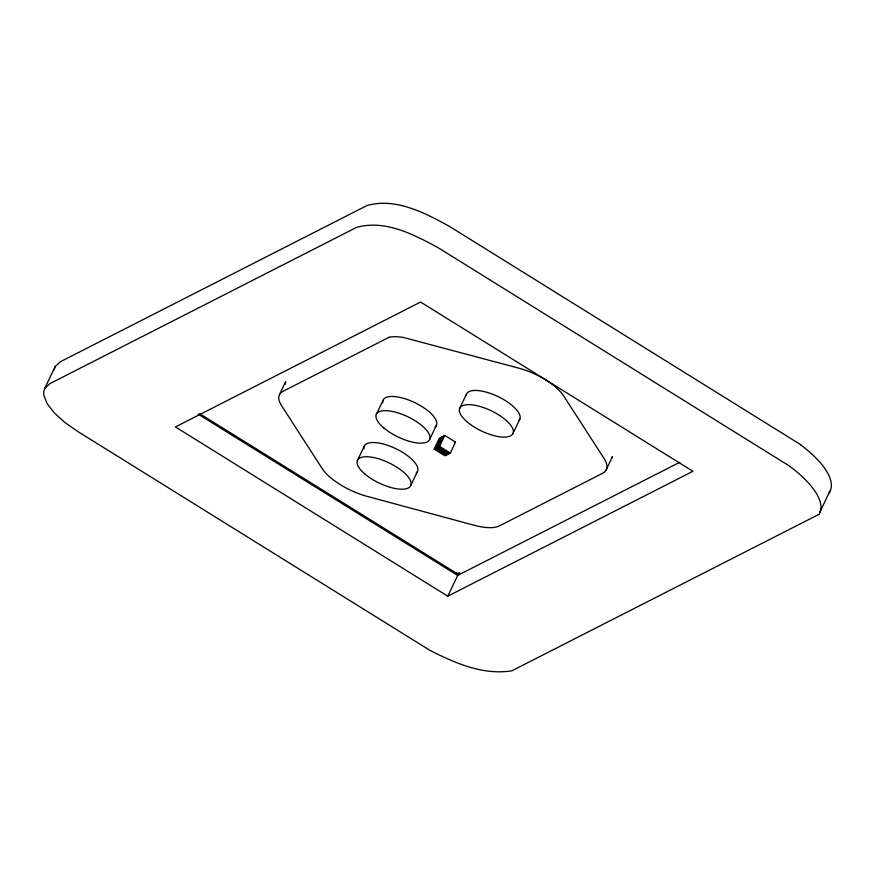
<?xml version="1.0" encoding="UTF-8"?>
<svg xmlns="http://www.w3.org/2000/svg" width="875" height="875" viewBox="0 0 875 875"><rect width="100%" height="100%" fill="white"/><g stroke="black" fill="none" stroke-linecap="round" stroke-linejoin="round"><path stroke-width="1.31" d="M285.283 384.245L285.677 381.609L279.42 394.723M800.658 444.642L449.105 226.177C424.659 212.833 395.412 197.356 366.866 205.592L60.298 361.78L55.202 366.516L44.767 388.38L43.75 391.519L43.783 395.117L46.977 403.43L54.13 412.727L64.75 422.373L78.138 431.736L429.68 650.202C454.738 662.955 483.197 675.555 511.919 670.786L818.486 514.587M54.173 369.655L55.202 366.516M376.228 414.586L383.009 400.378M357.339 460.666L364.12 446.458M429.745 439.217L436.527 424.998M410.867 485.297L417.637 471.078M434.186 449.116L439.392 438.189L444.773 435.444L455.525 442.127L450.308 453.053L444.927 455.798L434.186 449.116L439.567 446.37L444.773 435.444M440.475 437.642L435.258 448.569L445.998 455.252M441.547 437.084L436.33 448.022L447.081 454.694M442.619 436.538L437.413 447.475L448.153 454.147M443.702 435.991L438.484 446.928L449.236 453.6M459.583 408.57L466.364 394.363M513.111 433.202L519.881 418.983M447.77 596.192L692.934 471.286L420.591 302.039L175.427 426.945L447.77 596.192L458.205 574.339L460.141 573.344L459.255 572.819L457.822 573.453L454.978 572.327L199.522 413.58M606.167 469.908L612.423 456.794L611.472 457.942L612.183 457.341M819.623 512.641L830.058 490.777M44.767 388.38L49.875 383.644L356.442 227.456C384.978 219.22 414.225 234.697 438.681 248.041L790.223 466.506M454.442 442.673L455.525 442.127M679.788 462.262L457.68 575.422L198.078 414.105M439.567 446.37L450.308 453.053M455.875 572.819L458.205 574.339M790.038 466.539A86.811 33.075 25.5 0 1 818.792 514.741M800.461 444.675A86.811 33.075 25.5 0 1 829.216 492.877M363.902 448.919A29.477 11.233 25.5 0 1 394.745 448.175A29.477 11.233 25.5 0 1 416.248 473.014M382.78 402.839A29.477 11.233 25.5 0 1 413.634 402.095A29.477 11.233 25.5 0 1 435.137 426.934M466.102 395.533A29.477 11.233 25.5 0 1 498.389 396.747A29.477 11.233 25.5 0 1 518.492 420.919M389.036 337.291L283.008 391.322A43.969 16.756 25.5 0 0 281.52 405.573L322.175 468.573A40.589 15.466 25.5 0 0 366.723 496.256L474.119 525.263A43.969 16.756 25.5 0 0 499.483 525.842L602.47 473.364A46.091 17.566 25.5 0 0 604.341 458.916L563.675 395.916A40.589 15.466 25.5 0 0 519.127 368.233L403.091 337.378A46.211 17.609 25.5 0 0 389.036 337.291M365.236 474.305A29.477 11.233 25.5 0 0 410.309 486.336A29.477 11.233 25.5 0 0 376.753 458.292A29.477 11.233 25.5 0 0 365.236 474.305M384.125 428.225A29.477 11.233 25.5 0 0 429.198 440.256A29.477 11.233 25.5 0 0 395.642 412.212A29.477 11.233 25.5 0 0 384.125 428.225M467.491 422.209A29.477 11.233 25.5 0 0 512.553 434.241A29.477 11.233 25.5 0 0 478.997 406.197A29.477 11.233 25.5 0 0 467.491 422.209"/></g></svg>
